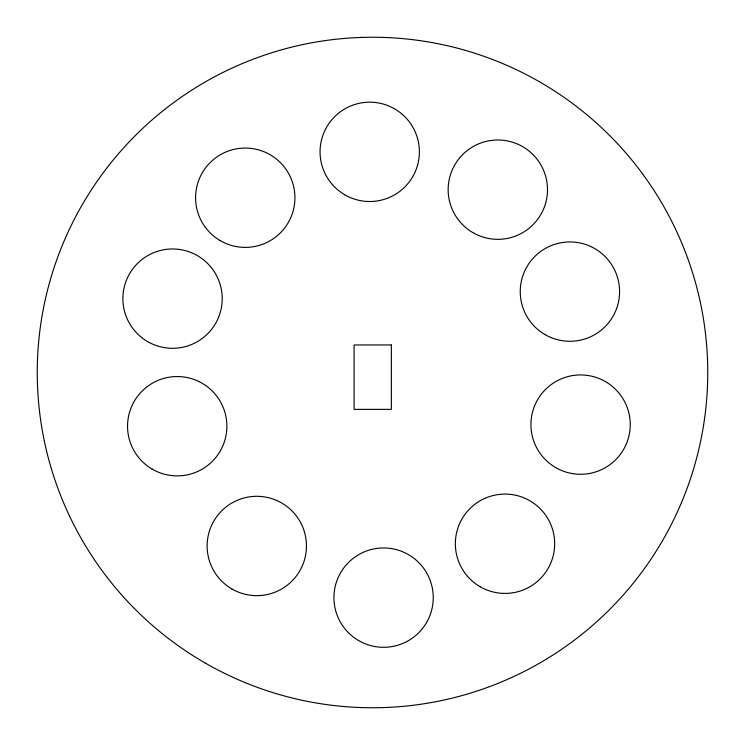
<?xml version="1.0" encoding="UTF-8"?>
<svg xmlns="http://www.w3.org/2000/svg" width="745" height="745" viewBox="0 0 745 745"><rect width="100%" height="100%" fill="white"/><g stroke="black" fill="none" stroke-linecap="round" stroke-linejoin="round"><path stroke-width="1.12" d="M391.349 344.954L354.099 344.954L354.099 409.368L391.349 409.368L391.349 344.954M204.875 662.836A335.25 335.25 0 0 0 707.75 372.5A335.25 335.25 0 0 0 204.875 82.164A335.25 335.25 0 0 0 204.875 662.836M220.287 240.663A49.664 49.664 0 0 0 294.927 197.891A49.664 49.664 0 0 0 220.567 154.634A49.664 49.664 0 0 0 220.287 240.663M344.749 194.78A49.664 49.664 0 0 0 419.388 152.017A49.664 49.664 0 0 0 345.028 108.761A49.664 49.664 0 0 0 344.749 194.78M472.851 232.598A49.664 49.664 0 0 0 547.491 189.826A49.664 49.664 0 0 0 473.131 146.569A49.664 49.664 0 0 0 472.851 232.598M544.94 334.542A49.664 49.664 0 0 0 619.579 291.77A49.664 49.664 0 0 0 545.228 248.513A49.664 49.664 0 0 0 544.94 334.542M555.612 467.534A49.664 49.664 0 0 0 630.251 424.771A49.664 49.664 0 0 0 555.891 381.514A49.664 49.664 0 0 0 555.612 467.534M480.041 586.678A49.664 49.664 0 0 0 554.68 543.915A49.664 49.664 0 0 0 480.32 500.659A49.664 49.664 0 0 0 480.041 586.678M358.615 640.56A49.664 49.664 0 0 0 433.255 597.788A49.664 49.664 0 0 0 358.904 554.531A49.664 49.664 0 0 0 358.615 640.56M231.825 588.913A49.664 49.664 0 0 0 306.465 546.141A49.664 49.664 0 0 0 232.105 502.884A49.664 49.664 0 0 0 231.825 588.913M152.241 469.154A49.664 49.664 0 0 0 226.88 426.382A49.664 49.664 0 0 0 152.52 383.126A49.664 49.664 0 0 0 152.241 469.154M147.575 341.564A49.664 49.664 0 0 0 222.215 298.801A49.664 49.664 0 0 0 147.855 255.544A49.664 49.664 0 0 0 147.575 341.564"/></g></svg>
